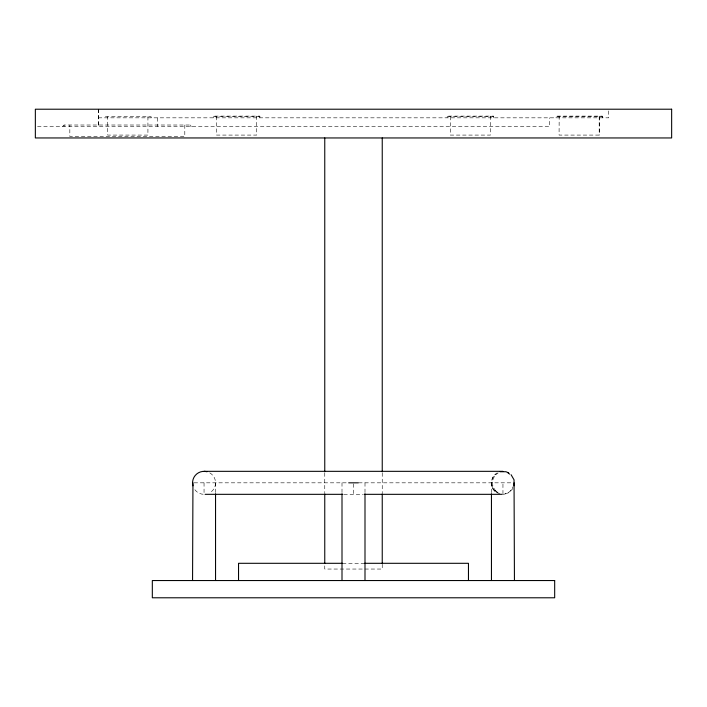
<?xml version="1.0" encoding="UTF-8"?>
<svg xmlns="http://www.w3.org/2000/svg" width="707" height="707" viewBox="0 0 707 707"><rect width="100%" height="100%" fill="white"/><g stroke="black" fill="none" stroke-linecap="round" stroke-linejoin="round"><path stroke-width="0.53" stroke-dasharray="3.54 2.65" d="M491.453 492.708C491.303 485.93 490.101 476.818 497.198 472.877M512.902 488.581L508.695 492.788L502.951 494.326L502.951 482.828M62.649 126.456L64.09 125.015L190.545 125.015L191.986 126.456M498.179 472.877L495.837 474.697L494.82 474.697A11.498 11.498 0 0 0 497.198 492.788L499.973 493.937M213.346 116.682L259.884 116.682M447.116 116.682L493.654 116.682M98.3 117.83L608.7 117.83L608.7 109.214M37.533 126.456L549.684 126.456L549.684 117.83M194.098 482.828L348.365 482.828M358.635 482.828L512.902 482.828M343.832 494.326L363.168 494.326M342.48 563.302L364.52 563.302M497.198 492.788L492.991 488.581L491.453 482.828M495.837 490.958L498.179 492.788M492.576 488.581L494.37 490.958A11.339 11.241 -90 0 0 496.703 492.788M602.488 117.83L602.488 116.682L555.879 116.682L555.879 117.83M602.364 117.83L602.364 116.107L556.002 116.107L556.002 117.83M599.306 116.682L599.306 135.081L559.069 135.081L559.175 116.107M599.191 116.107L599.191 135.081M493.654 117.83L493.654 116.107L447.116 116.107L447.116 117.83M490.472 116.107L490.472 135.081L450.297 135.081L450.297 116.107M382.24 472.939L382.24 492.779M382.24 564.257L382.24 569.047L324.76 569.047L324.76 564.257M364.998 482.828L364.998 492.708M353.5 483.871L353.5 494.326M342.002 482.828L342.002 492.708M324.76 472.939L324.76 492.779M259.884 117.83L259.884 116.107L213.346 116.107L213.346 117.83M256.703 116.107L256.703 135.081L216.528 135.081L216.528 116.107M215.547 482.828L215.547 492.708M204.049 482.828L204.049 494.326A11.498 11.498 0 0 1 194.098 488.581M190.545 125.015L190.545 126.456M184.801 125.015L184.801 136.513L69.834 136.513L69.834 125.015M157.316 117.83L157.334 126.456M151.112 117.83L151.112 116.682L104.495 116.682L104.495 117.83M147.922 116.682L147.922 135.081L107.685 135.081L107.685 116.682M98.573 109.214L98.573 126.456M98.3 109.214L98.3 126.456M64.09 125.015L64.09 126.456M209.802 472.877A11.498 11.498 0 0 1 209.802 492.788M502.359 494.326A11.339 11.241 -90 0 0 510.357 490.958A11.559 11.453 -90 0 0 512.973 486.761M495.837 490.958A11.559 11.453 -90 0 1 495.837 474.706"/><path stroke-width="1.06" d="M514.051 485.806L514.051 479.85L511.073 474.697M499.973 471.728L505.92 471.728L508.695 472.877M204.049 471.33L502.951 471.33M192.949 482.828L192.56 580.544M348.675 482.828L358.325 482.828M514.051 482.828L514.44 580.544M205.074 494.326L342.754 494.326M364.246 494.326L501.926 494.326M342.48 563.302L238.542 563.302L238.542 580.544M364.52 563.302L468.458 563.302L468.458 580.544M508.006 472.877L509.57 474.088M491.453 493.804L491.453 580.544M382.24 137.953L382.24 471.843M382.24 493.875L382.24 563.302M364.998 493.804L364.998 580.544M342.002 493.804L342.002 580.544M324.76 137.953L324.76 471.843M324.76 493.875L324.76 563.302M215.547 493.804L215.547 580.544M192.949 485.806A11.498 11.498 0 0 1 207.027 471.728M671.65 109.214L35.35 109.214L35.35 137.953L671.65 137.953L671.65 109.214M554.677 580.544L152.323 580.544L152.323 597.786L554.677 597.786L554.677 580.544"/></g></svg>
